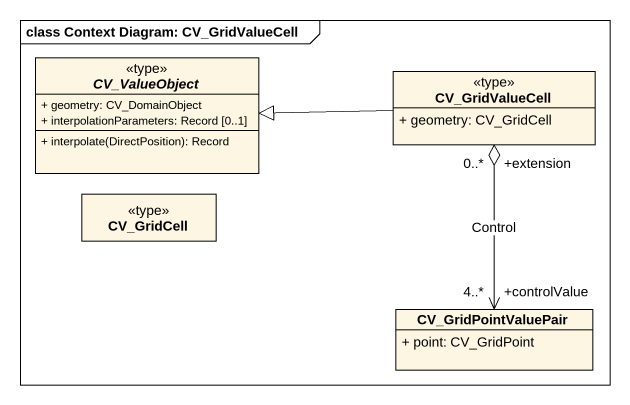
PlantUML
@startuml
mainframe class Context Diagram: CV_GridValueCell
hide circle
hide empty members
skinparam classAttributeIconSize 0
abstract class CV_ValueObject <<type>> {
  + geometry: CV_DomainObject
  + interpolationParameters: Record [0..1]
  + interpolate(DirectPosition): Record
}
class CV_GridValueCell <<type>> {
  + geometry: CV_GridCell
}
class CV_GridCell <<type>>
class CV_GridPointValuePair {
  + point: CV_GridPoint
}
CV_GridValueCell -left-|> CV_ValueObject
CV_GridPointValuePair "+controlValue\n4..*" <-up-o "+extension\n0..*" CV_GridValueCell : Control
@enduml
